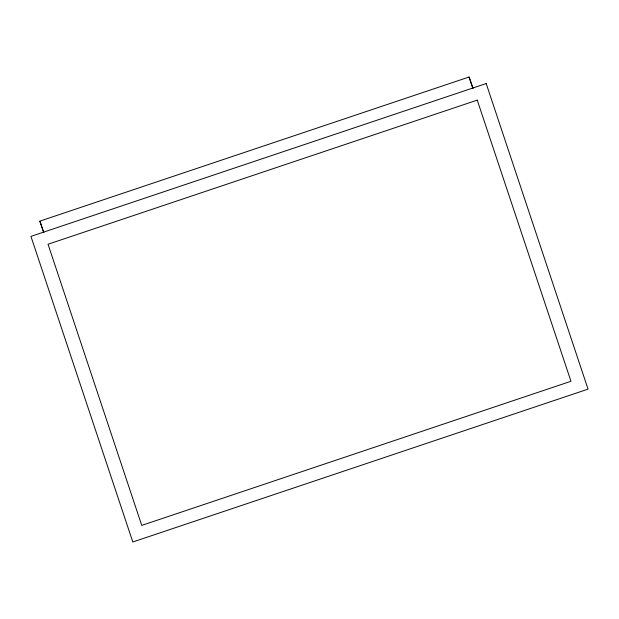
<?xml version="1.0" encoding="UTF-8"?>
<svg xmlns="http://www.w3.org/2000/svg" width="619" height="619" viewBox="0 0 619 619"><rect width="100%" height="100%" fill="white"/><g stroke="black" fill="none" stroke-linecap="round" stroke-linejoin="round"><path stroke-width="0.93" d="M43.516 232.14L39.848 221.138L469.063 77.011L473.094 88.393M39.848 221.138L43.879 232.512M469.063 77.011L472.738 88.022M486.186 83.534L30.95 236.388L132.814 541.989L588.05 389.134L486.186 83.534M477.249 100.123L48.034 244.25L141.751 525.399L570.966 381.273L477.249 100.123"/></g></svg>
